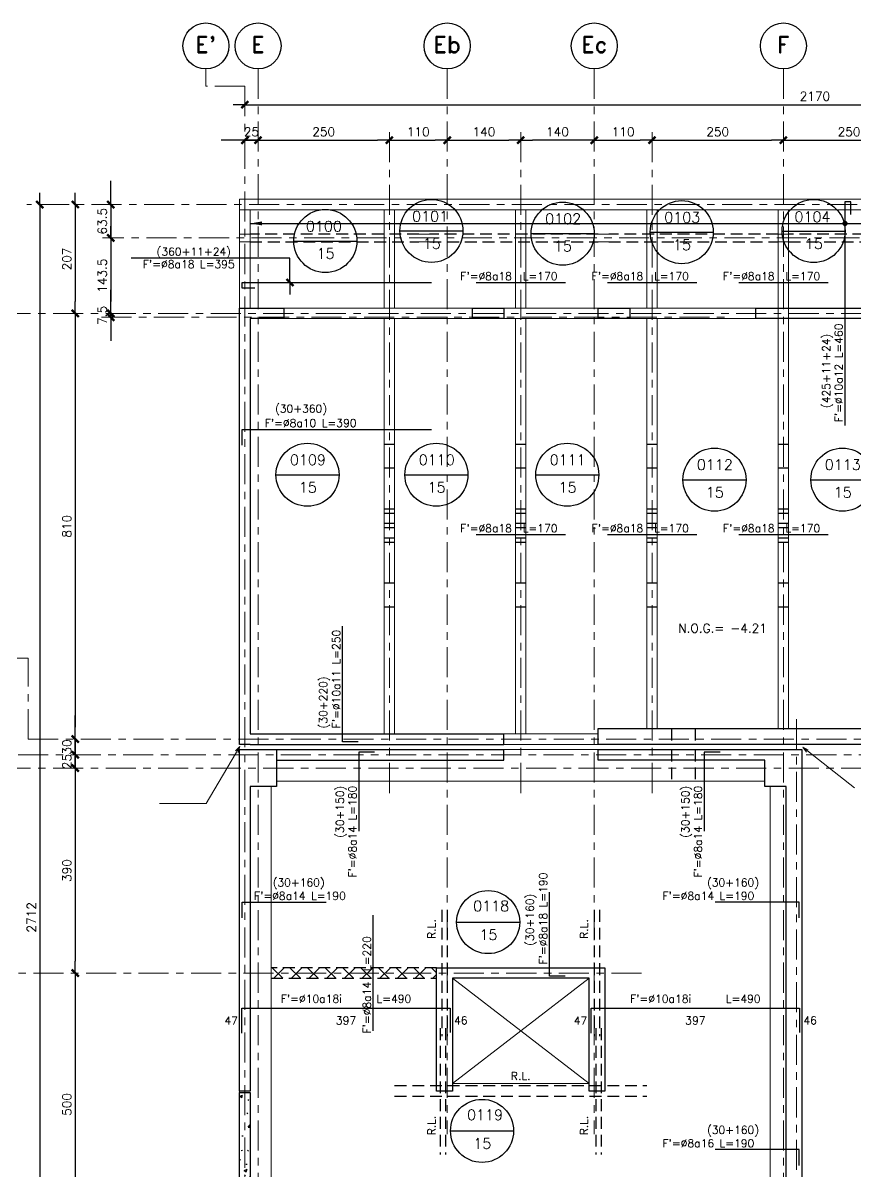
# Model space of a CAD drawing. Extents: x -4 to 6083, y -4 to 8618.
# Drawn here: x 1438 to 3022, y 1817 to 4001 of the extents above; entities that cross this region are included whole.
import ezdxf
from ezdxf.enums import TextEntityAlignment as Align
from ezdxf.xclip import XClip

# ---------------------------------------------------------------- set-up
doc = ezdxf.new("R2010")
doc.units = 0
doc.header["$LTSCALE"] = 45
doc.header["$MEASUREMENT"] = 0
doc.header["$XCLIPFRAME"] = 0
for name, pattern in [('2017_67-101$0$DASHED', [0.75, 0.5, -0.25]), ('2017_67-101$0$Grid Line', [2.2225, 1.27, -0.3175, 0.3175, -0.3175]), ('2017_67-101$0$HIDDEN', [9.525, 6.35, -3.175]), ('2017_67-101$0$RLE-PROYECCION', [0.71438, 0.47625, -0.23813]), ('DASHED', [0.75, 0.5, -0.25])]:
    doc.linetypes.add(name, pattern=pattern)
doc.layers.get('0').update_dxf_attribs({"linetype": 'CONTINUOUS'})
for name, color, linetype, lineweight in [('2017_67-101$0$A-ANNO-TEXT', 2, 'CONTINUOUS', 9), ('2017_67-101$0$RLE-EJE', 3, 'CONTINUOUS', 25), ('2017_67-101$0$RLE-EJES', 1, '2017_67-101$0$Grid Line', 9), ('2017_67-101$0$RLE-LOSA', 3, 'CONTINUOUS', 15), ('2017_67-101$0$RLE-MURO', 3, 'CONTINUOUS', 25), ('2017_67-101$0$RLE-NIVELES', 3, 'CONTINUOUS', 9), ('2017_67-101$0$RLE-PROYECCION', 2, '2017_67-101$0$RLE-PROYECCION', 15), ('2017_67-101$0$RLE-VANOS', 1, 'CONTINUOUS', 15), ('2017_67-101$0$RLE-VIGA', 3, 'CONTINUOUS', 15)]:
    doc.layers.add(name, color=color, linetype=linetype, lineweight=lineweight)
for name, color, linetype in [('2017_67-101$0$RLA-COTAS', 2, 'CONTINUOUS'), ('2017_67-101$0$RLA-HATCH2', 1, '2017_67-101$0$HIDDEN'), ('2017_67-101$0$RLA-MURO DILATADO', 3, 'CONTINUOUS'), ('2017_67-101$0$RLA-MURO INV DILATADO', 2, '2017_67-101$0$DASHED'), ('2017_67-101$0$RLA-SEGMENTOS1', 2, '2017_67-101$0$DASHED'), ('fe', 7, 'CONTINUOUS'), ('RLA-FE', 7, 'CONTINUOUS'), ('RLA-LOSAS', 3, 'CONTINUOUS'), ('RLA-TEXTOS-SM', 3, 'CONTINUOUS'), ('TEXTOS-SM', 3, 'CONTINUOUS'), ('TEXTOS50A', 3, 'CONTINUOUS')]:
    doc.layers.add(name, color=color, linetype=linetype)
doc.styles.add('2017_67-101$0$ROMAND', font='romand', dxfattribs={"height": 31.5})
doc.styles.add('2017_67-101$0$ROMANS', font='ROMANS.shx', dxfattribs={"height": 16.875})
doc.styles.add('ROMAND', font='romand', dxfattribs={"height": 31.5})
doc.styles.add('ROMANS', font='ROMANS.shx', dxfattribs={"height": 16.875})
doc.styles.add('ROMANS0', font='romans.shx')
doc.dimstyles.new('2017_67-101$0$ING-75', dxfattribs={"dimscale": 75, "dimtxt": 0.27, "dimasz": 0.3, "dimexe": 0, "dimexo": 0, "dimgap": 0.1, "dimtad": 1, "dimdec": 1, "dimzin": 12, "dimdsep": 46, "dimtxsty": '2017_67-101$0$ROMANS', "dimblk": '2017_67-101$0$TICK1', "dimblk1": '2017_67-101$0$TICK1', "dimblk2": '2017_67-101$0$TICK1', "dimcen": 0.09, "dimclrd": 2, "dimclre": 1, "dimclrt": 3, "dimadec": 0, "dimazin": 0, "dimtfac": 1, "dimtdec": 0, "dimtix": 1, "dimtmove": 2, "dimatfit": 3, "dimldrblk": '2017_67-101$0$TICK1', "dimfxl": 0, "dimfxlon": 1, "dimtolj": 1, "dimtzin": 0, "dimarcsym": 0})
doc.dimstyles.new('ING-75', dxfattribs={"dimscale": 75, "dimtxt": 0.27, "dimasz": 0.3, "dimexe": 0, "dimexo": 0, "dimgap": 0.1, "dimtad": 1, "dimdec": 1, "dimzin": 12, "dimdsep": 46, "dimtxsty": 'ROMANS', "dimblk": 'TICK1', "dimblk1": 'TICK1', "dimblk2": 'TICK1', "dimcen": 0.09, "dimclrd": 2, "dimclre": 1, "dimclrt": 3, "dimadec": 0, "dimazin": 0, "dimtfac": 1, "dimtdec": 0, "dimtix": 1, "dimtmove": 2, "dimatfit": 3, "dimldrblk": 'TICK1', "dimfxl": 0, "dimfxlon": 1, "dimtolj": 1, "dimtzin": 0, "dimarcsym": 0})

# ---------------------------------------------------------------- blocks, each defined once
blk = doc.blocks.new('2017_67-101$0$TICK1')
at = {"color": 2}
for points in [[(0, 0), (-1, 0)], [(0, 0), (1, 0)]]:
    blk.add_lwpolyline(points, dxfattribs=at)
at = {"color": 2, "const_width": 0.2}
blk.add_lwpolyline([(-0.3, -0.3), (0.3, 0.3)], dxfattribs=at)
blk = doc.blocks.new('*D16')
at = {"layer": '2017_67-101$0$RLA-COTAS', "color": 2, "lineweight": -2, "transparency": 16777216}
blk.add_line((1058.8, 8427.1), (3183.8, 8427.1), dxfattribs=at)
at = {"layer": '2017_67-101$0$RLA-COTAS', "color": 2, "lineweight": -2, "transparency": 16777216, "xscale": 22.5, "yscale": 22.5, "zscale": 22.5, "rotation": 180}
blk.add_blockref('2017_67-101$0$TICK1', (1036.3, 8427.1), dxfattribs=at)
at = {"layer": '2017_67-101$0$RLA-COTAS', "color": 2, "lineweight": -2, "transparency": 16777216, "xscale": 22.5, "yscale": 22.5, "zscale": 22.5}
blk.add_blockref('2017_67-101$0$TICK1', (3206.3, 8427.1), dxfattribs=at)
at = {"layer": '2017_67-101$0$RLA-COTAS', "color": 3, "transparency": 16777216, "insert": (2121.3, 8443.1), "char_height": 16.88, "attachment_point": 5, "style": '2017_67-101$0$ROMANS'}
blk.add_mtext('\\A1;2170', dxfattribs=at)
blk = doc.blocks.new('*D17')
at = {"layer": '2017_67-101$0$RLA-COTAS', "color": 2, "lineweight": -2, "transparency": 16777216}
for p, q in [((1013.8, 8359.6), (991.3, 8359.6)), ((1036.3, 8359.6), (1061.3, 8359.6)), ((1083.8, 8359.6), (1106.3, 8359.6))]:
    blk.add_line(p, q, dxfattribs=at)
at = {"layer": '2017_67-101$0$RLA-COTAS', "color": 2, "lineweight": -2, "transparency": 16777216, "xscale": 22.5, "yscale": 22.5, "zscale": 22.5}
blk.add_blockref('2017_67-101$0$TICK1', (1036.3, 8359.6), dxfattribs=at)
at = {"layer": '2017_67-101$0$RLA-COTAS', "color": 2, "lineweight": -2, "transparency": 16777216, "xscale": 22.5, "yscale": 22.5, "zscale": 22.5, "rotation": 180}
blk.add_blockref('2017_67-101$0$TICK1', (1061.3, 8359.6), dxfattribs=at)
at = {"layer": '2017_67-101$0$RLA-COTAS', "color": 3, "transparency": 16777216, "insert": (1048.8, 8375.6), "char_height": 16.88, "attachment_point": 5, "style": '2017_67-101$0$ROMANS'}
blk.add_mtext('\\A1;25', dxfattribs=at)
blk = doc.blocks.new('*D18')
at = {"layer": '2017_67-101$0$RLA-COTAS', "color": 2, "lineweight": -2, "transparency": 16777216}
blk.add_line((1083.8, 8359.6), (1288.8, 8359.6), dxfattribs=at)
at = {"layer": '2017_67-101$0$RLA-COTAS', "color": 2, "lineweight": -2, "transparency": 16777216, "xscale": 22.5, "yscale": 22.5, "zscale": 22.5, "rotation": 180}
blk.add_blockref('2017_67-101$0$TICK1', (1061.3, 8359.6), dxfattribs=at)
at = {"layer": '2017_67-101$0$RLA-COTAS', "color": 2, "lineweight": -2, "transparency": 16777216, "xscale": 22.5, "yscale": 22.5, "zscale": 22.5}
blk.add_blockref('2017_67-101$0$TICK1', (1311.3, 8359.6), dxfattribs=at)
at = {"layer": '2017_67-101$0$RLA-COTAS', "color": 3, "transparency": 16777216, "insert": (1186.3, 8375.6), "char_height": 16.88, "attachment_point": 5, "style": '2017_67-101$0$ROMANS'}
blk.add_mtext('\\A1;250', dxfattribs=at)
blk = doc.blocks.new('*D19')
at = {"layer": '2017_67-101$0$RLA-COTAS', "color": 2, "lineweight": -2, "transparency": 16777216}
blk.add_line((1333.8, 8359.6), (1398.8, 8359.6), dxfattribs=at)
at = {"layer": '2017_67-101$0$RLA-COTAS', "color": 2, "lineweight": -2, "transparency": 16777216, "xscale": 22.5, "yscale": 22.5, "zscale": 22.5, "rotation": 180}
blk.add_blockref('2017_67-101$0$TICK1', (1311.3, 8359.6), dxfattribs=at)
at = {"layer": '2017_67-101$0$RLA-COTAS', "color": 2, "lineweight": -2, "transparency": 16777216, "xscale": 22.5, "yscale": 22.5, "zscale": 22.5}
blk.add_blockref('2017_67-101$0$TICK1', (1421.3, 8359.6), dxfattribs=at)
at = {"layer": '2017_67-101$0$RLA-COTAS', "color": 3, "transparency": 16777216, "insert": (1366.3, 8375.6), "char_height": 16.88, "attachment_point": 5, "style": '2017_67-101$0$ROMANS'}
blk.add_mtext('\\A1;110', dxfattribs=at)
blk = doc.blocks.new('*D20')
at = {"layer": '2017_67-101$0$RLA-COTAS', "color": 2, "lineweight": -2, "transparency": 16777216}
blk.add_line((1443.8, 8359.6), (1538.8, 8359.6), dxfattribs=at)
at = {"layer": '2017_67-101$0$RLA-COTAS', "color": 2, "lineweight": -2, "transparency": 16777216, "xscale": 22.5, "yscale": 22.5, "zscale": 22.5, "rotation": 180}
blk.add_blockref('2017_67-101$0$TICK1', (1421.3, 8359.6), dxfattribs=at)
at = {"layer": '2017_67-101$0$RLA-COTAS', "color": 2, "lineweight": -2, "transparency": 16777216, "xscale": 22.5, "yscale": 22.5, "zscale": 22.5}
blk.add_blockref('2017_67-101$0$TICK1', (1561.3, 8359.6), dxfattribs=at)
at = {"layer": '2017_67-101$0$RLA-COTAS', "color": 3, "transparency": 16777216, "insert": (1491.3, 8375.6), "char_height": 16.88, "attachment_point": 5, "style": '2017_67-101$0$ROMANS'}
blk.add_mtext('\\A1;140', dxfattribs=at)
blk = doc.blocks.new('*D21')
at = {"layer": '2017_67-101$0$RLA-COTAS', "color": 2, "lineweight": -2, "transparency": 16777216}
blk.add_line((1723.8, 8359.6), (1788.8, 8359.6), dxfattribs=at)
at = {"layer": '2017_67-101$0$RLA-COTAS', "color": 2, "lineweight": -2, "transparency": 16777216, "xscale": 22.5, "yscale": 22.5, "zscale": 22.5, "rotation": 180}
blk.add_blockref('2017_67-101$0$TICK1', (1701.3, 8359.6), dxfattribs=at)
at = {"layer": '2017_67-101$0$RLA-COTAS', "color": 2, "lineweight": -2, "transparency": 16777216, "xscale": 22.5, "yscale": 22.5, "zscale": 22.5}
blk.add_blockref('2017_67-101$0$TICK1', (1811.3, 8359.6), dxfattribs=at)
at = {"layer": '2017_67-101$0$RLA-COTAS', "color": 3, "transparency": 16777216, "insert": (1756.3, 8375.6), "char_height": 16.88, "attachment_point": 5, "style": '2017_67-101$0$ROMANS'}
blk.add_mtext('\\A1;110', dxfattribs=at)
blk = doc.blocks.new('*D22')
at = {"layer": '2017_67-101$0$RLA-COTAS', "color": 2, "lineweight": -2, "transparency": 16777216}
blk.add_line((1833.8, 8359.6), (2038.8, 8359.6), dxfattribs=at)
at = {"layer": '2017_67-101$0$RLA-COTAS', "color": 2, "lineweight": -2, "transparency": 16777216, "xscale": 22.5, "yscale": 22.5, "zscale": 22.5, "rotation": 180}
blk.add_blockref('2017_67-101$0$TICK1', (1811.3, 8359.6), dxfattribs=at)
at = {"layer": '2017_67-101$0$RLA-COTAS', "color": 2, "lineweight": -2, "transparency": 16777216, "xscale": 22.5, "yscale": 22.5, "zscale": 22.5}
blk.add_blockref('2017_67-101$0$TICK1', (2061.3, 8359.6), dxfattribs=at)
at = {"layer": '2017_67-101$0$RLA-COTAS', "color": 3, "transparency": 16777216, "insert": (1936.3, 8375.6), "char_height": 16.88, "attachment_point": 5, "style": '2017_67-101$0$ROMANS'}
blk.add_mtext('\\A1;250', dxfattribs=at)
blk = doc.blocks.new('*D23')
at = {"layer": '2017_67-101$0$RLA-COTAS', "color": 2, "lineweight": -2, "transparency": 16777216}
blk.add_line((2083.8, 8359.6), (2288.8, 8359.6), dxfattribs=at)
at = {"layer": '2017_67-101$0$RLA-COTAS', "color": 2, "lineweight": -2, "transparency": 16777216, "xscale": 22.5, "yscale": 22.5, "zscale": 22.5, "rotation": 180}
blk.add_blockref('2017_67-101$0$TICK1', (2061.3, 8359.6), dxfattribs=at)
at = {"layer": '2017_67-101$0$RLA-COTAS', "color": 2, "lineweight": -2, "transparency": 16777216, "xscale": 22.5, "yscale": 22.5, "zscale": 22.5}
blk.add_blockref('2017_67-101$0$TICK1', (2311.3, 8359.6), dxfattribs=at)
at = {"layer": '2017_67-101$0$RLA-COTAS', "color": 3, "transparency": 16777216, "insert": (2186.3, 8375.6), "char_height": 16.88, "attachment_point": 5, "style": '2017_67-101$0$ROMANS'}
blk.add_mtext('\\A1;250', dxfattribs=at)
blk = doc.blocks.new('*D41')
at = {"layer": '2017_67-101$0$RLA-COTAS', "color": 2, "lineweight": -2, "transparency": 16777216}
blk.add_line((645.9, 8214.6), (645.9, 5547.6), dxfattribs=at)
at = {"layer": '2017_67-101$0$RLA-COTAS', "color": 2, "lineweight": -2, "transparency": 16777216, "xscale": 22.5, "yscale": 22.5, "zscale": 22.5}
for p, rotation in [((645.9, 8237.1), 90), ((645.9, 5525.1), 270)]:
    blk.add_blockref('2017_67-101$0$TICK1', p, dxfattribs=dict(at, rotation=rotation))
at = {"layer": '2017_67-101$0$RLA-COTAS', "color": 3, "transparency": 16777216, "insert": (629.9, 6881.1), "char_height": 16.88, "attachment_point": 5, "rotation": 90, "style": '2017_67-101$0$ROMANS'}
blk.add_mtext('\\A1;2712', dxfattribs=at)
blk = doc.blocks.new('*D42')
at = {"layer": '2017_67-101$0$RLA-COTAS', "color": 2, "lineweight": -2, "transparency": 16777216}
blk.add_line((713.4, 8214.6), (713.4, 8052.6), dxfattribs=at)
at = {"layer": '2017_67-101$0$RLA-COTAS', "color": 2, "lineweight": -2, "transparency": 16777216, "xscale": 22.5, "yscale": 22.5, "zscale": 22.5}
for p, rotation in [((713.4, 8237.1), 90), ((713.4, 8030.1), 270)]:
    blk.add_blockref('2017_67-101$0$TICK1', p, dxfattribs=dict(at, rotation=rotation))
at = {"layer": '2017_67-101$0$RLA-COTAS', "color": 3, "transparency": 16777216, "insert": (697.4, 8133.6), "char_height": 16.88, "attachment_point": 5, "rotation": 90, "style": '2017_67-101$0$ROMANS'}
blk.add_mtext('\\A1;207', dxfattribs=at)
blk = doc.blocks.new('*D43')
at = {"layer": '2017_67-101$0$RLA-COTAS', "color": 2, "lineweight": -2, "transparency": 16777216}
blk.add_line((713.4, 8007.6), (713.4, 7242.7), dxfattribs=at)
at = {"layer": '2017_67-101$0$RLA-COTAS', "color": 2, "lineweight": -2, "transparency": 16777216, "xscale": 22.5, "yscale": 22.5, "zscale": 22.5}
for p, rotation in [((713.4, 8030.1), 90), ((713.4, 7220.2), 270)]:
    blk.add_blockref('2017_67-101$0$TICK1', p, dxfattribs=dict(at, rotation=rotation))
at = {"layer": '2017_67-101$0$RLA-COTAS', "color": 3, "transparency": 16777216, "insert": (697.4, 7625.1), "char_height": 16.88, "attachment_point": 5, "rotation": 90, "style": '2017_67-101$0$ROMANS'}
blk.add_mtext('\\A1;810', dxfattribs=at)
blk = doc.blocks.new('*D44')
at = {"layer": '2017_67-101$0$RLA-COTAS', "color": 2, "lineweight": -2, "transparency": 16777216}
for p, q in [((713.4, 7242.7), (713.4, 7265.2)), ((713.4, 7220.2), (713.4, 7190.1)), ((713.4, 7167.6), (713.4, 7145.1))]:
    blk.add_line(p, q, dxfattribs=at)
at = {"layer": '2017_67-101$0$RLA-COTAS', "color": 2, "lineweight": -2, "transparency": 16777216, "xscale": 22.5, "yscale": 22.5, "zscale": 22.5}
for p, rotation in [((713.4, 7220.2), 270), ((713.4, 7190.1), 90)]:
    blk.add_blockref('2017_67-101$0$TICK1', p, dxfattribs=dict(at, rotation=rotation))
at = {"layer": '2017_67-101$0$RLA-COTAS', "color": 3, "transparency": 16777216, "insert": (697.4, 7205.1), "char_height": 16.88, "attachment_point": 5, "rotation": 90, "style": '2017_67-101$0$ROMANS'}
blk.add_mtext('\\A1;30', dxfattribs=at)
blk = doc.blocks.new('*D45')
at = {"layer": '2017_67-101$0$RLA-COTAS', "color": 2, "lineweight": -2, "transparency": 16777216}
for p, q in [((713.4, 7212.6), (713.4, 7235.1)), ((713.4, 7190.1), (713.4, 7165.2)), ((713.4, 7142.7), (713.4, 7120.2))]:
    blk.add_line(p, q, dxfattribs=at)
at = {"layer": '2017_67-101$0$RLA-COTAS', "color": 2, "lineweight": -2, "transparency": 16777216, "xscale": 22.5, "yscale": 22.5, "zscale": 22.5}
for p, rotation in [((713.4, 7190.1), 270), ((713.4, 7165.2), 90)]:
    blk.add_blockref('2017_67-101$0$TICK1', p, dxfattribs=dict(at, rotation=rotation))
at = {"layer": '2017_67-101$0$RLA-COTAS', "color": 3, "transparency": 16777216, "insert": (697.4, 7177.6), "char_height": 16.88, "attachment_point": 5, "rotation": 90, "style": '2017_67-101$0$ROMANS'}
blk.add_mtext('\\A1;25', dxfattribs=at)
blk = doc.blocks.new('*D46')
at = {"layer": '2017_67-101$0$RLA-COTAS', "color": 2, "lineweight": -2, "transparency": 16777216}
blk.add_line((713.4, 7142.7), (713.4, 6797.6), dxfattribs=at)
at = {"layer": '2017_67-101$0$RLA-COTAS', "color": 2, "lineweight": -2, "transparency": 16777216, "xscale": 22.5, "yscale": 22.5, "zscale": 22.5}
for p, rotation in [((713.4, 7165.2), 90), ((713.4, 6775.1), 270)]:
    blk.add_blockref('2017_67-101$0$TICK1', p, dxfattribs=dict(at, rotation=rotation))
at = {"layer": '2017_67-101$0$RLA-COTAS', "color": 3, "transparency": 16777216, "insert": (697.4, 6970.1), "char_height": 16.88, "attachment_point": 5, "rotation": 90, "style": '2017_67-101$0$ROMANS'}
blk.add_mtext('\\A1;390', dxfattribs=at)
blk = doc.blocks.new('*D47')
at = {"layer": '2017_67-101$0$RLA-COTAS', "color": 2, "lineweight": -2, "transparency": 16777216}
blk.add_line((713.4, 6752.6), (713.4, 6297.7), dxfattribs=at)
at = {"layer": '2017_67-101$0$RLA-COTAS', "color": 2, "lineweight": -2, "transparency": 16777216, "xscale": 22.5, "yscale": 22.5, "zscale": 22.5}
for p, rotation in [((713.4, 6775.1), 90), ((713.4, 6275.2), 270)]:
    blk.add_blockref('2017_67-101$0$TICK1', p, dxfattribs=dict(at, rotation=rotation))
at = {"layer": '2017_67-101$0$RLA-COTAS', "color": 3, "transparency": 16777216, "insert": (697.4, 6525.1), "char_height": 16.88, "attachment_point": 5, "rotation": 90, "style": '2017_67-101$0$ROMANS'}
blk.add_mtext('\\A1;500', dxfattribs=at)
blk = doc.blocks.new('*D60')
at = {"layer": '2017_67-101$0$RLA-COTAS', "color": 2, "lineweight": -2, "transparency": 16777216}
for p, q in [((780.9, 8259.6), (780.9, 8282.1)), ((780.9, 8237.1), (780.9, 8173.6)), ((780.9, 8151.1), (780.9, 8128.6))]:
    blk.add_line(p, q, dxfattribs=at)
at = {"layer": '2017_67-101$0$RLA-COTAS', "color": 2, "lineweight": -2, "transparency": 16777216, "xscale": 22.5, "yscale": 22.5, "zscale": 22.5}
for p, rotation in [((780.9, 8237.1), 270), ((780.9, 8173.6), 90)]:
    blk.add_blockref('2017_67-101$0$TICK1', p, dxfattribs=dict(at, rotation=rotation))
at = {"layer": '2017_67-101$0$RLA-COTAS', "color": 3, "transparency": 16777216, "insert": (764.9, 8205.4), "char_height": 16.88, "attachment_point": 5, "rotation": 90, "style": '2017_67-101$0$ROMANS'}
blk.add_mtext('\\A1;63.5', dxfattribs=at)
blk = doc.blocks.new('*D61')
at = {"layer": '2017_67-101$0$RLA-COTAS', "color": 2, "lineweight": -2, "transparency": 16777216}
blk.add_line((780.9, 8151.1), (780.9, 8052.6), dxfattribs=at)
at = {"layer": '2017_67-101$0$RLA-COTAS', "color": 2, "lineweight": -2, "transparency": 16777216, "xscale": 22.5, "yscale": 22.5, "zscale": 22.5}
for p, rotation in [((780.9, 8173.6), 90), ((780.9, 8030.1), 270)]:
    blk.add_blockref('2017_67-101$0$TICK1', p, dxfattribs=dict(at, rotation=rotation))
at = {"layer": '2017_67-101$0$RLA-COTAS', "color": 3, "transparency": 16777216, "insert": (764.9, 8101.9), "char_height": 16.88, "attachment_point": 5, "rotation": 90, "style": '2017_67-101$0$ROMANS'}
blk.add_mtext('\\A1;143.5', dxfattribs=at)
blk = doc.blocks.new('*D62')
at = {"layer": '2017_67-101$0$RLA-COTAS', "color": 2, "lineweight": -2, "transparency": 16777216}
for p, q in [((780.9, 8052.6), (780.9, 8075.1)), ((780.9, 8030.1), (780.9, 8022.6)), ((780.9, 8000.1), (780.9, 7977.6))]:
    blk.add_line(p, q, dxfattribs=at)
at = {"layer": '2017_67-101$0$RLA-COTAS', "color": 2, "lineweight": -2, "transparency": 16777216, "xscale": 22.5, "yscale": 22.5, "zscale": 22.5}
for p, rotation in [((780.9, 8030.1), 270), ((780.9, 8022.6), 90)]:
    blk.add_blockref('2017_67-101$0$TICK1', p, dxfattribs=dict(at, rotation=rotation))
at = {"layer": '2017_67-101$0$RLA-COTAS', "color": 3, "transparency": 16777216, "insert": (764.9, 8026.4), "char_height": 16.88, "attachment_point": 5, "rotation": 90, "style": '2017_67-101$0$ROMANS'}
blk.add_mtext('\\A1;7.5', dxfattribs=at)
blk = doc.blocks.new('*D119')
at = {"layer": '2017_67-101$0$RLA-COTAS', "color": 2, "lineweight": -2, "transparency": 16777216}
blk.add_line((1678.8, 8359.6), (1583.8, 8359.6), dxfattribs=at)
at = {"layer": '2017_67-101$0$RLA-COTAS', "color": 2, "lineweight": -2, "transparency": 16777216, "xscale": 22.5, "yscale": 22.5, "zscale": 22.5, "rotation": 180}
blk.add_blockref('2017_67-101$0$TICK1', (1561.3, 8359.6), dxfattribs=at)
at = {"layer": '2017_67-101$0$RLA-COTAS', "color": 2, "lineweight": -2, "transparency": 16777216, "xscale": 22.5, "yscale": 22.5, "zscale": 22.5}
blk.add_blockref('2017_67-101$0$TICK1', (1701.3, 8359.6), dxfattribs=at)
at = {"layer": '2017_67-101$0$RLA-COTAS', "color": 3, "transparency": 16777216, "insert": (1631.3, 8375.6), "char_height": 16.88, "attachment_point": 5, "style": '2017_67-101$0$ROMANS'}
blk.add_mtext('\\A1;140', dxfattribs=at)
blk = doc.blocks.new('TICK1')
at = {"color": 2}
for points in [[(0, 0), (-1, 0)], [(0, 0), (1, 0)]]:
    blk.add_lwpolyline(points, dxfattribs=at)
at = {"color": 2, "const_width": 0.2}
blk.add_lwpolyline([(-0.3, -0.3), (0.3, 0.3)], dxfattribs=at)
blk = doc.blocks.new('2017_67-101')
at = {"layer": '2017_67-101$0$RLA-HATCH2'}
h = blk.add_hatch(dxfattribs=at)
h.set_pattern_fill('ANSI37', color=256, scale=7.5, style=0)
h.set_pattern_definition([(45, (3455.842, 6754.953), (-16.83798, 16.83798), []), (135, (3455.842, 6754.953), (-16.83798, -16.83798), [])])
h.paths.add_polyline_path([(1401.32, 6765.14), (1401.32, 6785.14), (1086.32, 6785.14), (1086.32, 6765.14)], flags=0)
h = blk.add_hatch(dxfattribs=at)
h.set_pattern_fill('FP_2', color=256, style=0, pattern_type=2)
h.set_pattern_definition([(50, (3455.84, 6754.953), (54.65545, -4.7815), [5.715, -62.865]), (355, (3455.84, 6754.95), (-10.5728, 57.3166), [4.572, -50.292]), (100.451, (3460.397, 6754.555), (44.0828, 52.5349), [4.857, -53.427]), (46.184, (3455.84, 6770.19), (81.3237, -12.613), [8.572, -94.297]), (96.636, (3462.62, 6769.14), (71.2212, 74.2287), [7.286, -80.141]), (351.184, (3455.84, 6770.19), (71.2217, 74.2274), [6.858, -75.438]), (21, (3463.46, 6766.383), (45.4846, -30.6795), [5.715, -62.865]), (326, (3463.46, 6766.38), (18.5405, 55.256), [4.572, -50.292]), (71.451, (3467.25, 6763.826), (64.0251, 24.5763), [4.857, -53.427]), (37.5, (3455.842, 6754.953), (0.9261, 25.36672), [2.515, -47.168, 2.515, -48.539, -50.483]), (37.5, (3455.842, 6754.953), (0.9261, 25.36672), [-100.736, 2.515, -47.968]), (7.5, (3455.842, 6754.953), (20.04558, 30.0546), [2.515, -26.594, 2.515, -46.025, -19.24]), (7.5, (3455.842, 6754.953), (20.04558, 30.0546), [-77.648, 2.515, -16.726]), (327.5, (3438.85, 6754.953), (40.67682, -1.71882), [2.515, -16.535, 2.515, -56.921, -78.867]), (327.5, (3438.85, 6754.953), (40.67682, -1.71882), [-78.486, 2.515, -76.352]), (317.5, (3431.23, 6754.953), (44.4383, 7.62794), [2.515, -22.25, 2.515, -36.957, -56.007]), (317.5, (3431.23, 6754.953), (44.4383, 7.62794), [-64.237, 2.515, -53.492])])
h.paths.add_polyline_path([(1046.32, 6312.15), (1046.32, 6548.14), (1026.32, 6548.14), (1026.32, 6312.15)], flags=0)
at = {"layer": '2017_67-101$0$A-ANNO-TEXT'}
for p, q in [((1026.82, 7206.14), (962.37, 7097.77)), ((1026.82, 7206.14), (1018.48, 7198.02)), ((1026.82, 7206.14), (1023.66, 7194.93)), ((2098.04, 7204.54), (2108.76, 7200)), ((2098.04, 7204.54), (2105.05, 7195.25)), ((2098.04, 7204.54), (2196.66, 7127.54)), ((962.37, 7097.77), (873.54, 7097.77))]:
    blk.add_line(p, q, dxfattribs=at)
at = {"layer": '2017_67-101$0$RLA-MURO DILATADO'}
for p, q in [((1026.32, 6312.15), (1026.32, 6548.14)), ((1026.32, 6548.14), (1046.32, 6548.14)), ((1046.32, 6548.14), (1046.32, 6312.15))]:
    blk.add_line(p, q, dxfattribs=at)
at = {"layer": '2017_67-101$0$RLA-MURO INV DILATADO'}
for p, q in [((1367.64, 8181.1), (1046.32, 8181.1)), ((1708.95, 8181.1), (1387.64, 8181.1)), ((2051.32, 8181.1), (1728.95, 8181.1)), ((2384.32, 8181.1), (2071.32, 8181.1)), ((1046.32, 8166.1), (1367.64, 8166.1)), ((1387.64, 8166.1), (1708.95, 8166.1)), ((1728.95, 8166.1), (2051.32, 8166.1)), ((2071.32, 8166.1), (2384.32, 8166.1)), ((1321.32, 7780.98), (1301.32, 7780.98)), ((1321.32, 7780.98), (1301.32, 7780.98)), ((1571.32, 7780.98), (1551.32, 7780.98)), ((1571.32, 7780.98), (1551.32, 7780.98)), ((1821.32, 7780.98), (1801.32, 7780.98)), ((1821.32, 7780.98), (1801.32, 7780.98)), ((2071.32, 7780.98), (2051.32, 7780.98)), ((1301.32, 7735.98), (1321.32, 7735.98)), ((1301.32, 7735.98), (1321.32, 7735.98)), ((1551.32, 7735.98), (1571.32, 7735.98)), ((1551.32, 7735.98), (1571.32, 7735.98)), ((1801.32, 7735.98), (1821.32, 7735.98)), ((1801.32, 7735.98), (1821.32, 7735.98)), ((2051.32, 7735.98), (2071.32, 7735.98)), ((1321.32, 7657.65), (1301.32, 7657.65)), ((1301.32, 7650.15), (1321.32, 7650.15)), ((1571.32, 7657.65), (1551.32, 7657.65)), ((1551.32, 7650.15), (1571.32, 7650.15)), ((1821.32, 7657.65), (1801.32, 7657.65)), ((1801.32, 7650.15), (1821.32, 7650.15)), ((2071.32, 7657.65), (2051.32, 7657.65)), ((2051.32, 7650.15), (2071.32, 7650.15)), ((1321.32, 7630.15), (1301.32, 7630.15)), ((1571.32, 7630.15), (1551.32, 7630.15)), ((1821.32, 7630.15), (1801.32, 7630.15)), ((2071.32, 7630.15), (2051.32, 7630.15)), ((1301.32, 7622.65), (1321.32, 7622.65)), ((1321.32, 7602.65), (1301.32, 7602.65)), ((1551.32, 7622.65), (1571.32, 7622.65)), ((1571.32, 7602.65), (1551.32, 7602.65)), ((1801.32, 7622.65), (1821.32, 7622.65)), ((1821.32, 7602.65), (1801.32, 7602.65)), ((2051.32, 7622.65), (2071.32, 7622.65)), ((2071.32, 7602.65), (2051.32, 7602.65)), ((1301.32, 7595.15), (1321.32, 7595.15)), ((1551.32, 7595.15), (1571.32, 7595.15)), ((1801.32, 7595.15), (1821.32, 7595.15)), ((2051.32, 7595.15), (2071.32, 7595.15)), ((1321.32, 7516.81), (1301.32, 7516.81)), ((1571.32, 7516.81), (1551.32, 7516.81)), ((1821.32, 7516.81), (1801.32, 7516.81)), ((2071.32, 7516.81), (2051.32, 7516.81)), ((1301.32, 7471.81), (1321.32, 7471.81)), ((1551.32, 7471.81), (1571.32, 7471.81)), ((1801.32, 7471.81), (1821.32, 7471.81)), ((2051.32, 7471.81), (2071.32, 7471.81)), ((1848.32, 7240.15), (1848.32, 7210.15)), ((1893.32, 7240.15), (1893.32, 7210.15)), ((1848.32, 7200.15), (1848.32, 7140.15)), ((1893.32, 7200.15), (1893.32, 7140.15))]:
    blk.add_line(p, q, dxfattribs=at)
at = {"layer": '2017_67-101$0$RLA-SEGMENTOS1'}
for p, q in [((1401.32, 6785.14), (1086.32, 6785.14)), ((1086.32, 6765.14), (1401.32, 6765.14))]:
    blk.add_line(p, q, dxfattribs=at)
at = {"layer": '2017_67-101$0$RLE-EJE'}
for centre in [(961.99, 8538.89), (1061.32, 8538.89), (1421.32, 8538.89), (1701.32, 8538.89), (2061.32, 8538.89)]:
    blk.add_circle(centre, 43.75, dxfattribs=at)
at = {"layer": '2017_67-101$0$RLE-EJES'}
for p, q in [((961.99, 8462.19), (961.99, 8495.14)), ((1061.32, 8495.14), (1061.32, 5260.14)), ((1421.32, 8495.14), (1421.32, 6468.29)), ((1701.32, 8495.14), (1701.32, 6468.29)), ((2061.32, 8495.14), (2061.32, 5260.14)), ((1036.32, 8462.19), (961.99, 8462.19)), ((1036.32, 8462.19), (1036.32, 5294.59)), ((1311.32, 8374.89), (1311.32, 7104.89)), ((1561.32, 8374.89), (1561.32, 7104.89)), ((1811.32, 8374.89), (1811.32, 7104.89)), ((3301.82, 8237.14), (621.32, 8237.14)), ((3206.32, 8173.6), (765.22, 8173.6)), ((571.32, 8030.14), (3888.7, 8030.14)), ((763.22, 8022.64), (1953.22, 8022.64)), ((623.95, 7374.01), (571.32, 7374.01)), ((623.95, 7220.15), (623.95, 7374.01)), ((2086.32, 7257.8), (2086.32, 5291.38)), ((623.95, 7220.15), (3888.7, 7220.15)), ((604.81, 7190.14), (2218.32, 7190.14)), ((571.32, 7165.15), (3852.44, 7165.15)), ((1791.11, 6775.14), (571.32, 6775.14))]:
    blk.add_line(p, q, dxfattribs=at)
at = {"layer": '2017_67-101$0$RLE-LOSA'}
blk.add_line((1431.32, 6565.11), (1691.32, 6565.11), dxfattribs=at)
at = {"layer": '2017_67-101$0$RLE-MURO'}
for p, q in [((1026.32, 7210.15), (1026.32, 8040.14)), ((1026.32, 8040.14), (1111.32, 8040.14)), ((1111.32, 8020.14), (1111.32, 8040.14)), ((1468.95, 8040.14), (1468.95, 8020.14)), ((1468.95, 8040.14), (1528.95, 8040.14)), ((1528.95, 8040.14), (1528.95, 8020.14)), ((2008.85, 8020.14), (2008.85, 8040.14)), ((2008.85, 8040.14), (3216.32, 8040.14)), ((1046.32, 8020.14), (1046.32, 7230.15)), ((1111.32, 8020.14), (1046.32, 8020.14)), ((1528.95, 8020.14), (1468.95, 8020.14)), ((3186.32, 8020.14), (2008.85, 8020.14)), ((1046.32, 7230.15), (1528.95, 7230.15)), ((1528.95, 7210.15), (1528.95, 7230.15)), ((1708.95, 7240.15), (3186.32, 7240.15)), ((1708.95, 7210.15), (1708.95, 7240.15)), ((1046.32, 7210.15), (1026.32, 7210.15)), ((1046.32, 7210.15), (1528.95, 7210.15)), ((3216.32, 7210.15), (1708.95, 7210.15)), ((1026.32, 7200.15), (1096.32, 7200.15)), ((1026.32, 7130.15), (1026.32, 7200.15)), ((1096.32, 7200.15), (1096.32, 7130.15)), ((1096.32, 7200.15), (1528.95, 7200.15)), ((1528.95, 7180.14), (1528.95, 7200.15)), ((1708.95, 7180.14), (1708.95, 7200.14)), ((1708.95, 7200.14), (2026.32, 7200.14)), ((2026.32, 7200.15), (2096.32, 7200.15)), ((2026.32, 7200.14), (2026.32, 7200.15)), ((2096.32, 7200.15), (2096.32, 7130.15)), ((1096.32, 7180.14), (1528.95, 7180.14)), ((2026.32, 7180.14), (1708.95, 7180.14)), ((2026.32, 7130.15), (2026.32, 7180.14)), ((1026.32, 6550.14), (1026.32, 7130.15)), ((1096.32, 7130.15), (1046.32, 7130.15)), ((1046.32, 7130.15), (1046.32, 6550.14)), ((2066.32, 7130.15), (2026.32, 7130.15)), ((2066.32, 6310.15), (2066.32, 7130.15)), ((2096.32, 7130.15), (2096.32, 6310.15)), ((1401.32, 6550.14), (1401.32, 6785.14)), ((1401.32, 6785.14), (1721.32, 6785.14)), ((1721.32, 6785.14), (1721.32, 6550.14)), ((1431.32, 6765.14), (1431.32, 6550.14)), ((1691.32, 6765.14), (1431.32, 6765.14)), ((1691.32, 6550.14), (1691.32, 6765.14)), ((1046.32, 6550.14), (1026.32, 6550.14)), ((1431.32, 6550.14), (1401.32, 6550.14)), ((1721.32, 6550.14), (1691.32, 6550.14))]:
    blk.add_line(p, q, dxfattribs=at)
blk.add_lwpolyline([(1768.95, 8020.14), (1708.95, 8020.14), (1708.95, 8040.14), (1768.95, 8040.14)], close=True, dxfattribs=at)
at = {"layer": '2017_67-101$0$RLE-PROYECCION'}
for p, q in [((1046.32, 8227.14), (1026.32, 8227.14)), ((2051.32, 8227.14), (2071.32, 8227.14)), ((1046.32, 8181.1), (1026.32, 8181.1)), ((1387.64, 8181.1), (1367.64, 8181.1)), ((1728.95, 8181.1), (1708.95, 8181.1)), ((2071.32, 8181.1), (2051.32, 8181.1)), ((1026.32, 8166.1), (1046.32, 8166.1)), ((1367.64, 8166.1), (1387.64, 8166.1)), ((1708.95, 8166.1), (1728.95, 8166.1)), ((2051.32, 8166.1), (2071.32, 8166.1)), ((2051.32, 8020.14), (2051.32, 8040.13)), ((2071.32, 8040.13), (2071.32, 8020.14))]:
    blk.add_line(p, q, dxfattribs=at)
for points in [[(1367.64, 8227.14), (1374.3, 8227.14), (1380.97, 8227.14), (1387.63, 8227.14)], [(1708.95, 8227.14), (1715.62, 8227.14), (1722.28, 8227.14), (1728.94, 8227.14)]]:
    blk.add_open_spline(points, degree=3, dxfattribs=at)
at = {"layer": '2017_67-101$0$RLE-VANOS'}
for p, q in [((1431.32, 6565.11), (1691.32, 6765.14)), ((1431.32, 6765.14), (1691.32, 6565.11))]:
    blk.add_line(p, q, dxfattribs=at)
at = {"layer": '2017_67-101$0$RLE-VIGA'}
for p, q in [((1026.32, 8227.14), (1026.32, 8247.14)), ((1026.32, 8247.14), (2225.28, 8247.14)), ((1026.32, 8040.14), (1026.32, 8227.14)), ((1046.32, 8227.14), (1046.32, 8040.14)), ((1367.64, 8227.14), (1046.32, 8227.14)), ((1301.32, 8227.14), (1301.32, 8040.14)), ((1321.32, 8227.14), (1321.32, 8040.14)), ((1708.95, 8227.14), (1387.64, 8227.14)), ((1551.32, 8227.14), (1551.32, 8040.14)), ((1571.32, 8227.14), (1571.32, 8040.14)), ((2051.32, 8227.14), (1728.95, 8227.14)), ((1801.32, 8227.14), (1801.32, 8040.14)), ((1821.32, 8227.14), (1821.32, 8040.14)), ((2051.32, 8227.14), (2051.32, 8040.14)), ((2225.28, 8227.14), (2071.32, 8227.14)), ((2071.32, 8227.14), (2071.32, 8040.14)), ((1468.95, 8040.14), (1111.32, 8040.14)), ((1528.95, 8040.14), (2008.85, 8040.14)), ((1468.95, 8020.14), (1111.32, 8020.14)), ((1301.32, 8020.14), (1301.32, 7389.65)), ((1321.32, 8020.14), (1321.32, 7230.15)), ((2008.85, 8020.14), (1528.95, 8020.14)), ((1551.32, 8020.14), (1551.32, 7500.15)), ((1571.32, 8020.14), (1571.32, 7500.15)), ((1801.32, 8020.14), (1801.32, 7500.15)), ((1821.32, 8020.14), (1821.32, 7500.15)), ((2051.32, 8020.14), (2051.32, 7610.15)), ((2071.32, 8020.14), (2071.32, 7610.15)), ((2051.32, 7610.15), (2051.32, 7240.15)), ((2071.32, 7610.15), (2071.32, 7240.15)), ((1551.32, 7500.15), (1551.32, 7230.15)), ((1571.32, 7500.15), (1571.32, 7230.15)), ((1801.32, 7500.15), (1801.32, 7240.15)), ((1821.32, 7500.15), (1821.32, 7240.15)), ((1301.32, 7389.65), (1301.32, 7230.15)), ((1528.95, 7230.15), (1708.95, 7230.15)), ((1528.95, 7210.15), (1708.95, 7210.15)), ((1096.32, 7200.15), (1519.96, 7200.15)), ((1528.95, 7200.15), (2026.32, 7200.15)), ((1086.32, 7130.15), (1086.32, 6310.15)), ((1096.32, 7140.15), (2026.32, 7140.15)), ((2036.32, 7130.15), (2036.32, 6310.15)), ((1026.32, 6550.14), (1026.32, 6548.14))]:
    blk.add_line(p, q, dxfattribs=at)
at = {"layer": '2017_67-101$0$RLE-EJE', "color": 5, "char_height": 31.25, "width": 1, "attachment_point": 2, "line_spacing_factor": 0.941778, "style": '2017_67-101$0$ROMAND'}
for s, insert in [("E'", (962, 8557.2)), ('E', (1061.33, 8557.2)), ('Eb', (1421.33, 8557.2)), ('Ec', (1701.33, 8557.2)), ('F', (2061.33, 8557.2))]:
    blk.add_mtext(s, dxfattribs=dict(at, insert=insert))
at = {"layer": '2017_67-101$0$RLE-NIVELES', "insert": (1945.53, 7430.99), "char_height": 16.875, "width": 195.5821, "attachment_point": 5, "line_spacing_factor": 0.941778, "style": '2017_67-101$0$ROMANS'}
blk.add_mtext('N.O.G.= -4.21', dxfattribs=at)
at = {"layer": '2017_67-101$0$RLA-COTAS'}
for base, p1, p2, picture, middle in [((3206.32, 8427.14), (1036.32, 8434.64), (3206.32, 8434.64), '*D16', (2121.32, 8443.08)), ((1061.32, 8359.64), (1036.32, 8367.14), (1061.32, 8367.14), '*D17', (1048.82, 8375.58)), ((1311.32, 8359.64), (1061.32, 8367.14), (1311.32, 8367.14), '*D18', (1186.32, 8375.58)), ((1421.32, 8359.64), (1311.32, 8367.14), (1421.32, 8367.14), '*D19', (1366.32, 8375.58)), ((1561.32, 8359.64), (1421.32, 8367.14), (1561.32, 8367.14), '*D20', (1491.32, 8375.58)), ((1811.32, 8359.64), (1701.32, 8367.14), (1811.32, 8367.14), '*D21', (1756.32, 8375.58)), ((2061.32, 8359.64), (1811.32, 8367.14), (2061.32, 8367.14), '*D22', (1936.32, 8375.58)), ((2311.32, 8359.64), (2061.32, 8367.14), (2311.32, 8367.14), '*D23', (2186.32, 8375.58))]:
    dim = blk.add_linear_dim(base=base, p1=p1, p2=p2, dimstyle='2017_67-101$0$ING-75', override={"dimexe": 0, "dimexo": 0, "dimdec": 1, "dimfxl": 0, "dimfxlon": 1}, dxfattribs=at)
    dim.commit()
    dim.dimension.update_dxf_attribs({"geometry": picture, "text_midpoint": middle})
for base, p1, p2, angle, picture, middle in [((1561.32, 8359.64), (1701.32, 8367.14), (1561.32, 8367.14), 180, '*D119', (1631.32, 8375.58)), ((780.86, 8173.6), (780.86, 8237.14), (780.86, 8173.6), 90, '*D60', (764.92, 8205.37)), ((645.86, 5525.14), (653.36, 8237.14), (653.36, 5525.14), 90, '*D41', (629.92, 6881.14)), ((713.36, 8030.14), (720.86, 8237.14), (720.86, 8030.14), 90, '*D42', (697.42, 8133.64)), ((780.86, 8030.14), (780.86, 8173.6), (780.86, 8030.14), 90, '*D61', (764.92, 8101.87)), ((780.86, 8022.64), (780.86, 8030.14), (780.86, 8022.64), 90, '*D62', (764.92, 8026.39)), ((713.36, 7220.15), (720.86, 8030.14), (720.86, 7220.15), 90, '*D43', (697.42, 7625.15)), ((713.36, 7190.14), (720.86, 7220.15), (720.86, 7190.14), 90, '*D44', (697.42, 7205.15)), ((713.36, 7165.15), (720.86, 7190.14), (720.86, 7165.15), 90, '*D45', (697.42, 7177.65)), ((713.36, 6775.14), (720.86, 7165.15), (720.86, 6775.14), 90, '*D46', (697.42, 6970.14)), ((713.36, 6275.15), (720.86, 6775.14), (720.86, 6275.15), 90, '*D47', (697.42, 6525.14))]:
    dim = blk.add_linear_dim(base=base, p1=p1, p2=p2, angle=angle, dimstyle='2017_67-101$0$ING-75', override={"dimexe": 0, "dimexo": 0, "dimdec": 1, "dimfxl": 0, "dimfxlon": 1}, dxfattribs=at)
    dim.commit()
    dim.dimension.update_dxf_attribs({"geometry": picture, "text_midpoint": middle})

msp = doc.modelspace()

# ---------------------------------------------------------------- linework, layer by layer
at = {"layer": 'fe', "color": 1}
msp.add_line((1870.1, 3619.4), (4009.6, 3619.4), dxfattribs=at)
at = {"layer": 'fe', "const_width": 5}
msp.add_lwpolyline([(2999.9, 3619.4, 1), (3004.9, 3619.4, 1)], format="xyb", close=True, dxfattribs=at)
at = {"layer": 'fe', "color": 4, "linetype": 'DASHED'}
for points in [[(2235.1, 2313.3), (2235.1, 2073.3)], [(2245.1, 2313.3), (2245.1, 2073.3)], [(2525.1, 2313.3), (2525.1, 2073.3)], [(2535.1, 2313.3), (2535.1, 2073.3)], [(2232.1, 2088.3), (2232.1, 1848.3)], [(2242.1, 2088.3), (2242.1, 1848.3)], [(2528.1, 2088.3), (2528.1, 1848.3)], [(2538.1, 2088.3), (2538.1, 1848.3)], [(2145.1, 1979.3), (2625.1, 1979.3)], [(2145.1, 1959.3), (2625.1, 1959.3)]]:
    msp.add_lwpolyline(points, dxfattribs=at)
at = {"layer": 'fe'}
for points in [[(1854.1, 2079.2), (1854.1, 2126.2), (2251.1, 2126.2), (2251.1, 2080.2)], [(2519.1, 2079.2), (2519.1, 2126.2), (2916.1, 2126.2), (2916.1, 2080.2)]]:
    msp.add_lwpolyline(points, dxfattribs=at)
at = {"layer": 'fe', "color": 1}
msp.add_solid([(1892.6, 3615.7), (1870.1, 3619.4), (1892.6, 3623.2)], dxfattribs=at)
at = {"layer": 'RLA-FE'}
for points in [[(3013.4, 3636.3), (3013.4, 3660.3), (3002.4, 3660.3), (3002.4, 3235.3)], [(1879.1, 3496), (1855.1, 3496), (1855.1, 3507), (2215.1, 3507)], [(2300.1, 3507.1), (2470.1, 3507.1)], [(2550.1, 3507.1), (2720.1, 3507.1)], [(2800.1, 3507.1), (2970.1, 3507.1)], [(1855.1, 3197.6), (1855.1, 3227.6), (2215.1, 3227.6)], [(2300.1, 3027.5), (2470.1, 3027.5)], [(2550.1, 3027.5), (2720.1, 3027.5)], [(2800.1, 3027.5), (2970.1, 3027.5)], [(2076, 2633.4), (2046, 2633.4), (2046, 2853.4)], [(2106.9, 2613.3), (2076.9, 2613.3), (2076.9, 2463.3)], [(2764.6, 2613.3), (2734.6, 2613.3), (2734.6, 2463.3)], [(2469.9, 2187.3), (2439.9, 2187.3), (2439.9, 2347.3)], [(1855.1, 2298.1), (1855.1, 2328.1), (2015.1, 2328.1)], [(2915.1, 2298.1), (2915.1, 2328.1), (2755.1, 2328.1)], [(2104.3, 2083.3), (2104.3, 2303.3)], [(2915.1, 1827.4), (2915.1, 1857.4), (2755.1, 1857.4)]]:
    msp.add_lwpolyline(points, dxfattribs=at)
at = {"layer": 'RLA-LOSAS'}
for p, q in [((2155.2, 3605.2), (2275.2, 3605.2)), ((2882.7, 3605), (3002.7, 3605)), ((1953.2, 3586), (2073.2, 3586)), ((2405, 3600), (2525, 3600)), ((2631.6, 3602.8), (2751.6, 3602.8)), ((1919.3, 3141.3), (2039.3, 3141.3)), ((2164.6, 3141.3), (2284.6, 3141.3)), ((2413.8, 3141.3), (2533.8, 3141.3)), ((2694, 3131.9), (2814, 3131.9)), ((2937.5, 3131.9), (3057.5, 3131.9)), ((2263.2, 2290.2), (2383.2, 2290.2)), ((2251.5, 1893), (2371.5, 1893))]:
    msp.add_line(p, q, dxfattribs=at)
for centre in [(2215.2, 3605.2), (2465, 3600), (2691.6, 3602.8), (2942.7, 3605), (2013.2, 3586), (1979.3, 3141.3), (2224.6, 3141.3), (2473.8, 3141.3), (2754, 3131.9), (2997.5, 3131.9), (2323.2, 2290.2), (2311.5, 1893)]:
    msp.add_circle(centre, 60, dxfattribs=at)

# ---------------------------------------------------------------- block references
ref = msp.add_blockref('2017_67-101', (823.8, -4581.8))
XClip(ref).set_block_clipping_path([(363.0141845847, 5172.9563202759), (4138.5012184707, 8594.4332992691)])

# ---------------------------------------------------------------- texts
at = {"layer": 'fe', "color": 4, "linetype": 'DASHED', "style": 'ROMANS0'}
for p in [(2223, 2276.9), (2513, 2276.9), (2223, 1903.3), (2513, 1903.3)]:
    msp.add_text('R.L.', height=15, rotation=90, dxfattribs=at).set_placement(p, align=Align.CENTER)
msp.add_text('R.L.', height=15, dxfattribs=at).set_placement((2385.1, 1990), align=Align.CENTER)
at = {"layer": 'RLA-LOSAS', "char_height": 20, "width": 1, "attachment_point": 2, "line_spacing_factor": 0.941778, "style": 'ROMAND'}
for s, insert in [('0101', (2212.6, 3643)), ('0102', (2465.9, 3638.2)), ('0103', (2692.6, 3640.9)), ('0104', (2940.5, 3642.1)), ('0100', (2010.6, 3623.9)), ('15', (2215.8, 3591.2)), ('15', (2465.6, 3586.1)), ('15', (2692.2, 3588.8)), ('15', (2943.3, 3591)), ('15', (2013.8, 3572.1)), ('0109', (1980, 3179.8)), ('0110', (2225.2, 3179.8)), ('0111', (2474.5, 3179.8)), ('0112', (2754.7, 3170.4)), ('0113', (2998.2, 3170.4)), ('15', (1979.9, 3127.3)), ('15', (2225.1, 3127.3)), ('15', (2474.4, 3127.3)), ('15', (2754.6, 3118)), ('15', (2998.1, 3118)), ('0118', (2328.9, 2331)), ('15', (2323.7, 2276.3)), ('0119', (2317.2, 1933.7)), ('15', (2312.1, 1879))]:
    msp.add_mtext(s, dxfattribs=dict(at, insert=insert))
at = {"layer": 'RLA-TEXTOS-SM', "style": 'ROMANS0'}
for s, p in [('(360+11+24)', (1833.5, 3553.8)), ("F'=%%C8a18 L=395", (1840.7, 3529.9))]:
    msp.add_text(s, height=15, dxfattribs=at).set_placement(p, align=Align.BOTTOM_RIGHT)
for p in [(2362.6, 3507.1), (2612.6, 3507.1), (2862.6, 3507.1), (2362.6, 3027.5), (2612.6, 3027.5), (2862.6, 3027.5)]:
    msp.add_text("F'=%%C8a18  L=170", height=15, dxfattribs=at).set_placement(p, align=Align.BOTTOM_CENTER)
for s, p in [("F'=%%C10a12 L=460", (3002.4, 3429)), ('(425+11+24)', (2978.7, 3409.6)), ('(30+150)', (2053, 2549.6)), ("F'=%%C8a14 L=180", (2076.9, 2549.6)), ('(30+150)', (2710.6, 2549.6)), ("F'=%%C8a14 L=180", (2734.6, 2549.6))]:
    msp.add_text(s, height=15, rotation=90, dxfattribs=at).set_placement(p, align=Align.BOTTOM_RIGHT)
for s, p in [('(30+360)', (1917.5, 3255.1)), ("F'=%%C8a10 L=390", (1897.7, 3227.6)), ('(30+160)', (1913, 2353.5)), ('(30+160)', (2739.8, 2353.5)), ("F'=%%C8a14 L=190", (1877.3, 2328.1)), ("F'=%%C8a14 L=190", (2655, 2328.1)), ('(30+160)', (2739.8, 1882.9)), ("F'=%%C8a16 L=190", (2655, 1857.4))]:
    msp.add_text(s, height=15, dxfattribs=at).set_placement(p, align=Align.BOTTOM_LEFT)
for s, p in [("F'=%%C10a11 L=250", (2046, 2658.7)), ('(30+220)', (2021.2, 2658.7)), ("F'=%%C8a18 L=190", (2439.9, 2209.5)), ('(30+160)', (2414.5, 2245.2))]:
    msp.add_text(s, height=15, rotation=90, dxfattribs=at).set_placement(p, align=Align.BOTTOM_LEFT)
msp.add_text("F'=%%C8a14  L=220", height=15, rotation=90, dxfattribs=at).set_placement((2104.3, 2170.8), align=Align.BOTTOM_CENTER)
at = {"layer": 'TEXTOS-SM', "style": 'ROMANS0'}
for p in [(2052.6, 2136.8), (2717.6, 2136.8)]:
    msp.add_text("F'=%%c10a18i     L=490", height=15, rotation=360, dxfattribs=at).set_placement(p, align=Align.CENTER)
at = {"layer": 'TEXTOS50A', "style": 'ROMANS0'}
for s, p in [('47', (1834.1, 2102.7)), ('397', (2052.6, 2103)), ('46', (2271.1, 2103.2)), ('47', (2499.1, 2102.7)), ('397', (2717.6, 2103)), ('46', (2936.1, 2103.2))]:
    msp.add_text(s, height=15, rotation=360, dxfattribs=at).set_placement(p, align=Align.MIDDLE)

# ---------------------------------------------------------------- leaders
at = {"layer": 'fe'}
msp.add_leader([(1945.9, 3507), (1945.9, 3553.4), (1643.6, 3553.4)], dimstyle='ING-75', override={"dimgap": 0.1, "dimtad": 0}, dxfattribs=at)

doc.saveas('drawing.dxf')
